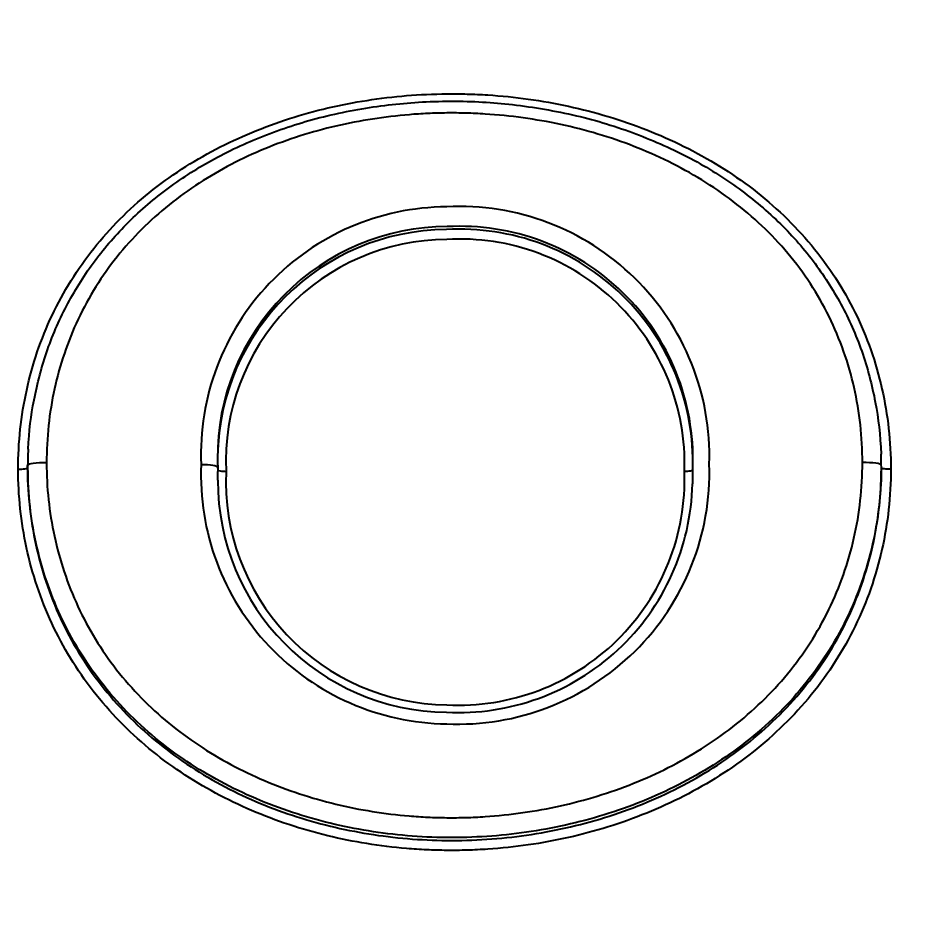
# Model space of a CAD drawing. Header units: millimetres. Extents: x 976 to 9349, y -1578 to 2211.
# Drawn here: x 5930.0828 to 5930.394, y 642.4778 to 642.7898 of the extents above; entities that cross this region are included whole.
import ezdxf

# ---------------------------------------------------------------- set-up
doc = ezdxf.new("R2010")
doc.units = ezdxf.units.MM
doc.layers.add('Szkic', color=6, linetype='Continuous')
doc.layers.add('Wbudowane', color=175, linetype='Continuous')
doc.dimstyles.new('ISO-25', dxfattribs={"dimtxt": 4, "dimasz": 5, "dimexe": 1.25, "dimexo": 0.625, "dimgap": 1, "dimtad": 1, "dimtxsty": 'Standard', "dimcen": 2.5, "dimadec": 0, "dimazin": 0, "dimtfac": 1, "dimtmove": 0, "dimatfit": 3, "dimfxl": 1, "dimarcsym": 0})

# ---------------------------------------------------------------- blocks, each defined once
blk = doc.blocks.new('Z$W@#21058')
for p, q in [((19.85995521251965, 124.2872815011899), (19.85995509737182, 124.2872918642006)), ((19.71598952491979, 124.1621309735326), (19.71598385321795, 124.161277466698)), ((19.78130041367109, 124.1621989727503), (19.78129349398762, 124.1611578312752)), ((19.94454581426237, 124.1599331629061), (19.94455278898607, 124.1609825857815)), ((19.85991586971329, 124.0772725148297), (19.85991593373734, 124.0772744492351)), ((19.86012062278013, 124.07727963498), (19.86012016284212, 124.0772642895286))]:
    blk.add_line(p, q)
for centre, radius, start, end in [((19.86059774831887, 124.165927350658), 0.08506804273169488, 90.40260404341605, 182.3342458599404), ((19.86441451036592, 124.1652467155507), 0.08586013912786106, 358.1944213941046, 92.94716951105168), ((19.86041062988591, 124.1649900889663), 0.0791868580782753, 90.18528260477707, 180.4585816645733), ((19.86045533153657, 124.1639438131817), 0.07923821126540376, 90.39094352575447, 178.9948082493683), ((19.86444335631063, 124.1631622645352), 0.08014596527761494, 358.1577964703739, 93.23924840264226), ((19.86455436540075, 124.1642541927451), 0.08004335568827481, 358.1251943128066, 93.15101229656062), ((19.8604111933418, 124.1634434403441), 0.07632933432482555, 90.30865927853483, 182.5393121858592), ((19.86451752656495, 124.1626864332777), 0.07721749360439499, 358.1049240014339, 93.3539431936004), ((19.86045533153657, 124.1639438131817), 0.07923821126540376, 178.9948082493683, 182.480169464736), ((19.86113094293489, 124.1588544095523), 0.08560672460865207, 177.5843470959505, 269.2430484569476), ((19.86041062988591, 124.1649900889663), 0.0791868580782753, 180.4585816645733, 182.4854415970054), ((19.86375835481141, 124.1596940197333), 0.08652053197100854, 267.5103522484102, 1.885956123650943), ((19.86104886064686, 124.1571320880587), 0.07982922081901939, 177.5713363077621, 180.0695832573013), ((19.86095443566086, 124.1566805014534), 0.07687202143572663, 177.4790592414253, 269.2886028035333), ((19.86403955871617, 124.1574102722118), 0.07770094330644395, 267.0199325305893, 2.008049766291177), ((19.86398795411122, 124.1578155140364), 0.08060756276603119, 358.5580956968977, 1.96951443167064), ((19.86393432596356, 124.1588421310464), 0.08066892674269138, 0.07720907184839182, 1.520924191886361), ((19.86082483643315, 124.1567400135616), 0.07946938685675169, 179.789276784475, 269.3447711356581), ((19.86401426045325, 124.1576007094332), 0.08043074262543497, 267.0792442344181, 358.7084052864319)]:
    blk.add_arc(centre, radius, start, end)
for points, knots in [([(19.71272269668015, 124.1608250218185), (19.71272299293952, 124.1654114268661), (19.71296843990234, 124.1699733578535), (19.71394712155228, 124.1790486549205), (19.71468576263794, 124.1835825039564), (19.71761626424302, 124.1969125768367), (19.72050652566185, 124.2054568377687), (19.72630428485235, 124.2177425650984), (19.72850102979692, 124.2217763309134), (19.7333092934457, 124.2294949252291), (19.73591628459297, 124.2331786307609), (19.74431518605343, 124.2437313215794), (19.7506821059477, 124.2501043564926), (19.76134227195519, 124.2587146789767), (19.76507171489118, 124.2614143684752), (19.77270220470257, 124.2663858067933), (19.77662517543871, 124.2686749398765), (19.78467082522167, 124.272890136948), (19.78879339301307, 124.2748164053135), (19.79722948580263, 124.2783230020652), (19.80156004528334, 124.2799085129529), (19.81470794686334, 124.2841211613388), (19.82360305254338, 124.2861899695126), (19.84162653354514, 124.2890046974028), (19.85075560196981, 124.2897534564015), (19.85999999999547, 124.2898359605667)], [0, 0, 0, 0, 0.06249999999999553, 0.06249999999999553, 0.1249999999999911, 0.1249999999999911, 0.2499999999999821, 0.2499999999999821, 0.3124999999999776, 0.3124999999999776, 0.374999999999973, 0.374999999999973, 0.4999999999999638, 0.4999999999999638, 0.5624999999999712, 0.5624999999999712, 0.6249999999999786, 0.6249999999999786, 0.687499999999986, 0.687499999999986, 0.7499999999999934, 0.7499999999999934, 0.8749999999999967, 0.8749999999999967, 1, 1, 1, 1]), ([(19.85999999999547, 124.2898359605667), (19.86116710224536, 124.2898463772744), (19.86236018975137, 124.2898461559475), (19.86471556969707, 124.2898238796809), (19.86824376365661, 124.2897580245583), (19.87644222412894, 124.2893781755843), (19.88341160528091, 124.2886673967332), (19.89727346944977, 124.2867335611843), (19.9064135025256, 124.2847674899917), (19.92446716446864, 124.2793320518304), (19.93316582900201, 124.2759304667472), (19.9456776014822, 124.2697028506029), (19.94975866395123, 124.2674391034129), (19.95772400048872, 124.2624969779235), (19.96157576510012, 124.2598375316545), (19.97260965098803, 124.2513436939564), (19.9793219999188, 124.2449707106045), (19.99127562559056, 124.2305871781716), (19.99628426104431, 124.22285316838), (20.00237253658884, 124.210452770727), (20.00416406784836, 124.206185532372), (20.00726076081867, 124.1973766291237), (20.00853593379884, 124.1929214218842), (20.01159009623291, 124.17942235292), (20.01261297752131, 124.1702427216117), (20.01261130179597, 124.1608797697672)], [0, 0, 0, 0, 0.01562499999999696, 0.01562499999999696, 0.03124999999999391, 0.06249999999998888, 0.1249999999999813, 0.1249999999999813, 0.2499999999999715, 0.2499999999999715, 0.3749999999999617, 0.3749999999999617, 0.4374999999999566, 0.4374999999999566, 0.4999999999999516, 0.4999999999999516, 0.6249999999999639, 0.6249999999999639, 0.7499999999999761, 0.7499999999999761, 0.8124999999999825, 0.8124999999999825, 0.8749999999999887, 0.8749999999999887, 1, 1, 1, 1]), ([(19.7161542860195, 124.1676936518149), (19.71645151555123, 124.1739722787861), (19.71783005646591, 124.1845989553678), (19.72237744616581, 124.2020931936408), (19.72942249707921, 124.2179074304597), (19.73881068245623, 124.2328411140975), (19.75041159909097, 124.2461025520915), (19.7643046714727, 124.2579289806122), (19.78016261310256, 124.2680161447659), (19.79829438672482, 124.2762674172029), (19.81754869628151, 124.2824125708887), (19.83910428210271, 124.2862908830978), (19.85215038033857, 124.2872022776894), (19.86002686487325, 124.2872822394054)], [0, 0, 0, 0, 0.08313140848369346, 0.1694328196314842, 0.2543489056464849, 0.3386629174312596, 0.4237081967167956, 0.5110685310781091, 0.6017208149043403, 0.6964551436522595, 0.7952599541410417, 0.8971688834481514, 1, 1, 1, 1]), ([(19.86002684907118, 124.2872809307703), (19.86785302940206, 124.2873677447099), (19.88116313669218, 124.2866445768241), (19.90334240703629, 124.2831006252645), (19.92360383880032, 124.2770232329869), (19.94274936471112, 124.2686952332965), (19.9594912562016, 124.2584176015209), (19.97409273077307, 124.2463313114213), (19.98616375897751, 124.2328250327434), (19.9958716519717, 124.217637962505), (20.00303997762114, 124.2015989480988), (20.00772378271859, 124.1835897633691), (20.00899417510908, 124.1725969445688), (20.00925092005491, 124.165963385233)], [0, 0, 0, 0, 0.09903494797910312, 0.2017747473361886, 0.3020840619107391, 0.3984030590671888, 0.490611065960005, 0.5783168885513532, 0.6633336865072235, 0.7464843864914217, 0.8301061748818697, 0.9148956847332134, 1, 1, 1, 1]), ([(19.85999999999569, 124.2832507406649), (19.85893646283614, 124.2832406587379), (19.85784539149364, 124.2832207031161), (19.85569596696251, 124.2831617927293), (19.85247709232925, 124.2830445693685), (19.84500315821907, 124.2825693388061), (19.83865967196368, 124.2818177050228), (19.82605582893746, 124.2798579037642), (19.81776451417443, 124.2779403686222), (19.80551292541634, 124.27404163188), (19.80145661736242, 124.2725672561303), (19.79356391452978, 124.2693085397943), (19.7897083565457, 124.2675188383994), (19.78218677475144, 124.2636036059785), (19.77852083306357, 124.2614779283201), (19.77139327406258, 124.2568632504572), (19.76791835603376, 124.2543641628231), (19.75791917297465, 124.2463335747755), (19.75195813211315, 124.240391162502), (19.74410962769019, 124.2305577125478), (19.74167629939734, 124.227126042156), (19.73719247166025, 124.2199394662759), (19.73513733233904, 124.2161691264644), (19.7297198123207, 124.2046848905682), (19.72703020514354, 124.1967066251623), (19.72430647644057, 124.184278051415), (19.72361930316976, 124.1800463094548), (19.72270918004472, 124.1715730558419), (19.72248137403983, 124.1673151118562), (19.72248149555924, 124.1630357309737)], [0, 0, 0, 0, 0.01562500000000128, 0.01562500000000128, 0.03125000000000256, 0.06250000000000513, 0.1250000000000137, 0.1250000000000137, 0.2500000000000309, 0.2500000000000309, 0.3125000000000395, 0.3125000000000395, 0.3750000000000481, 0.3750000000000481, 0.4375000000000567, 0.4375000000000567, 0.5000000000000653, 0.5000000000000653, 0.6250000000000575, 0.6250000000000575, 0.6875000000000536, 0.6875000000000536, 0.7500000000000497, 0.7500000000000497, 0.8750000000000433, 0.8750000000000433, 0.9375000000000216, 0.9375000000000216, 1, 1, 1, 1]), ([(20.0028352446061, 124.1630882970292), (20.00283764434693, 124.171837903624), (20.00188384969823, 124.1804188116673), (19.99902888139604, 124.1930402486018), (19.99783458145231, 124.1972105719206), (19.9949379274978, 124.2054390733681), (19.99326089174178, 124.2094254207782), (19.98755647728541, 124.221009114515), (19.98284382840666, 124.2282468642668), (19.97163349077761, 124.2416433167032), (19.96533386277275, 124.247574596583), (19.95497549452233, 124.2554756132101), (19.95135235022542, 124.2579524807784), (19.94389882208935, 124.2625316920712), (19.94008502011218, 124.264625825884), (19.92840868387191, 124.2703826176387), (19.92031067333261, 124.2735184189148), (19.90773837344346, 124.2772767530746), (19.90346020454592, 124.2783729668756), (19.89487730287692, 124.2802229271199), (19.89056499181089, 124.2809805465915), (19.88190060371244, 124.2821773593246), (19.87754842576294, 124.2826157222389), (19.87099024507182, 124.2830338883375), (19.86770367108988, 124.2831830842999), (19.86440583649227, 124.2832421955998), (19.86220477058737, 124.2832615296068), (19.8610916337696, 124.2832610552257), (19.85999999999569, 124.2832507406649)], [0, 0, 0, 0, 0.124999999999997, 0.124999999999997, 0.1874999999999956, 0.1874999999999956, 0.2499999999999941, 0.2499999999999941, 0.3749999999999912, 0.3749999999999912, 0.4999999999999883, 0.4999999999999883, 0.5624999999999871, 0.5624999999999871, 0.6249999999999858, 0.6249999999999858, 0.7499999999999829, 0.7499999999999829, 0.8124999999999872, 0.8124999999999872, 0.8749999999999916, 0.8749999999999916, 0.9374999999999957, 0.9374999999999957, 0.9687499999999979, 0.9843749999999989, 0.9843749999999989, 1, 1, 1, 1]), ([(19.72248149555924, 124.1630357309737), (19.72083524993241, 124.1630563033527), (19.71914246423893, 124.1629682666503), (19.71671136633415, 124.162629455207), (19.71599130290349, 124.1623812237187), (19.71598952491979, 124.1621309735326)], [0, 0, 0, 0, 0.5, 0.5, 1, 1, 1, 1]), ([(19.85994296919364, 124.0341791969361), (19.85090847128703, 124.0342639743455), (19.84197553662023, 124.0350204704446), (19.82872782255015, 124.0371580052654), (19.82433737310265, 124.0380387885505), (19.81561030548511, 124.0401560085168), (19.81125697268214, 124.041397508887), (19.79842385539661, 124.0456410666022), (19.7901799056429, 124.0491464710813), (19.77833103945238, 124.0555251545932), (19.77445419263148, 124.0578489644286), (19.76695684414756, 124.0628653181877), (19.76335802660901, 124.0655405609295), (19.75647014424356, 124.0712358077822), (19.75318068311094, 124.0742553628154), (19.74693007040361, 124.0806593282864), (19.74395357604834, 124.0840637823394), (19.73566220915342, 124.0947113762095), (19.73103800375083, 124.10230125215), (19.72541698649519, 124.1143986644306), (19.72375782216739, 124.1185634127244), (19.72091238070078, 124.1270790498795), (19.71974186936689, 124.1313756719187), (19.71693199970423, 124.144372889552), (19.71598923522674, 124.15318007468), (19.71598952491979, 124.1621309735326)], [0, 0, 0, 0, 0.1250000000000143, 0.1250000000000143, 0.1875000000000245, 0.1875000000000245, 0.2500000000000345, 0.2500000000000345, 0.3750000000000435, 0.3750000000000435, 0.4375000000000482, 0.4375000000000482, 0.500000000000053, 0.500000000000053, 0.5625000000000578, 0.5625000000000578, 0.6250000000000625, 0.6250000000000625, 0.7500000000000421, 0.7500000000000421, 0.812500000000032, 0.812500000000032, 0.8750000000000219, 0.8750000000000219, 1, 1, 1, 1]), ([(19.72248149555924, 124.1630357309737), (19.72248173008018, 124.1544902448325), (19.72338014618515, 124.1460807222481), (19.72605981774126, 124.1336688165902), (19.72717618151398, 124.1295654326225), (19.72989172448979, 124.1214324056129), (19.7314750057875, 124.1174567937071), (19.73684241179319, 124.105905896301), (19.74126179758736, 124.0986591413359), (19.74919416118507, 124.0884955403608), (19.75203848962377, 124.0852513540142), (19.75801505029688, 124.0791474408304), (19.76116086912208, 124.0762700337864), (19.76774847277585, 124.0708436714456), (19.77119078013214, 124.0682952924674), (19.77836259019938, 124.0635177700926), (19.78206448010059, 124.0613090972713), (19.79338543369579, 124.0552424504203), (19.80126183371056, 124.0519090966532), (19.81352230471595, 124.0478742865187), (19.81767794855813, 124.0466947827986), (19.82600947016505, 124.0446830991996), (19.83020088854232, 124.0438462242466), (19.83863221038206, 124.0424919414388), (19.84287197924141, 124.0419736517233), (19.84926782617072, 124.04143475419), (19.85247480383924, 124.041224977653), (19.85569538011777, 124.041104832676), (19.85784545461416, 124.0410446665949), (19.85893381322853, 124.0410244561776), (19.85999999999569, 124.0410144009979)], [0, 0, 0, 0, 0.1250000000000112, 0.1250000000000112, 0.1874999999999985, 0.1874999999999985, 0.2499999999999859, 0.2499999999999859, 0.3749999999999608, 0.3749999999999608, 0.4374999999999626, 0.4374999999999626, 0.4999999999999644, 0.4999999999999644, 0.562499999999966, 0.562499999999966, 0.6249999999999677, 0.6249999999999677, 0.7499999999999712, 0.7499999999999712, 0.8124999999999788, 0.8124999999999788, 0.8749999999999863, 0.8749999999999863, 0.937499999999994, 0.937499999999994, 0.9687499999999979, 0.9843749999999989, 0.9843749999999989, 1, 1, 1, 1]), ([(19.7756002925189, 124.1624626137648), (19.77711987764866, 124.1624509812816), (19.77860075269666, 124.16234811752), (19.78069645558378, 124.162014706681), (19.78129990262715, 124.1617859702046), (19.78129826504909, 124.1615561084427)], [0, 0, 0, 0, 0.5, 0.5, 1, 1, 1, 1]), ([(19.85999999999569, 124.0410144009979), (19.86108892138111, 124.0410041786831), (19.86220531003818, 124.0410041022881), (19.86440587776906, 124.0410249736656), (19.86770191380594, 124.0410874143504), (19.87535910510144, 124.0414500732916), (19.88186532309771, 124.0421299875936), (19.89480208929734, 124.0439789297154), (19.903326686279, 124.0458574107888), (19.91594858481176, 124.0497408840549), (19.9201200352901, 124.0512117819937), (19.92825284636262, 124.0544765173686), (19.93223222950411, 124.0562760267194), (19.94001098642246, 124.0602204691331), (19.94380956014709, 124.0623669299878), (19.95121274567481, 124.0670316606083), (19.95483193306359, 124.0695591069991), (19.96526843839183, 124.0776951267578), (19.97155249199972, 124.0837527600179), (19.97988599263664, 124.0938632288996), (19.98249385693259, 124.0974235765716), (19.9872587574165, 124.1048224976769), (19.98939673508687, 124.1086264438543), (19.99320534124485, 124.1164335006513), (19.99487564564004, 124.1204367503037), (19.99775426678536, 124.1286396688035), (19.99896703833576, 124.1328577053534), (20.00187326025087, 124.1456796602974), (20.00283285009101, 124.1543327991424), (20.0028352446061, 124.1630882970292)], [0, 0, 0, 0, 0.01562500000000137, 0.01562500000000137, 0.03125000000000273, 0.06250000000000444, 0.1250000000000079, 0.1250000000000079, 0.2500000000000199, 0.2500000000000199, 0.3125000000000259, 0.3125000000000259, 0.3750000000000319, 0.3750000000000319, 0.4375000000000379, 0.4375000000000379, 0.500000000000044, 0.500000000000044, 0.6250000000000333, 0.6250000000000333, 0.6875000000000281, 0.6875000000000281, 0.7500000000000228, 0.7500000000000228, 0.8125000000000174, 0.8125000000000174, 0.8750000000000121, 0.8750000000000121, 1, 1, 1, 1]), ([(20.00934627916649, 124.162180069073), (20.00934805978233, 124.1624311838427), (20.00862665768511, 124.1626806568836), (20.00618653749405, 124.1630210306553), (20.00448636996748, 124.1631093437566), (20.0028352446061, 124.1630882970292)], [0, 0, 0, 0, 0.5, 0.5, 1, 1, 1, 1]), ([(19.71272269668015, 124.1608250218185), (19.71354799318078, 124.1608140631558), (19.71439848589773, 124.1608577724867), (19.71562061263779, 124.1610273273589), (19.71598296149159, 124.1611518846989), (19.71598385321795, 124.161277466698)], [0, 0, 0, 0, 0.5, 0.5, 1, 1, 1, 1]), ([(19.85999999999547, 124.0297740514598), (19.85771073474348, 124.0297943583721), (19.85538379348139, 124.0298582310775), (19.8507867373695, 124.0300718202827), (19.84391036437972, 124.0305216283339), (19.83709147105367, 124.0313586378466), (19.82805072296946, 124.0328188701881), (19.82355605705862, 124.0337221229124), (19.81462109188948, 124.0358945867104), (19.81016384017897, 124.0371691247617), (19.79704347816624, 124.0415194612733), (19.788613008205, 124.0451140204068), (19.7764929866849, 124.0516571978221), (19.77252512092355, 124.0540425363172), (19.76486186703755, 124.0591842246233), (19.7611830785176, 124.0619261631364), (19.75414131631413, 124.0677629968186), (19.75077799581788, 124.0708575069666), (19.74438597958533, 124.0774199123039), (19.74134109994191, 124.0809090133712), (19.73286328868664, 124.0918126616671), (19.72813192326061, 124.0995841738525), (19.72237769505159, 124.111970797019), (19.72067825047384, 124.116236564819), (19.71776511198124, 124.1249520702761), (19.71656632029061, 124.1293494143069), (19.71368829402041, 124.1426512200057), (19.71272209678631, 124.1516645698334), (19.71272269668015, 124.1608250218185)], [0, 0, 0, 0, 0.03125000000000188, 0.03125000000000188, 0.06250000000000376, 0.1250000000000075, 0.1250000000000075, 0.1875000000000113, 0.1875000000000113, 0.250000000000015, 0.250000000000015, 0.3750000000000225, 0.3750000000000225, 0.4375000000000183, 0.4375000000000183, 0.5000000000000141, 0.5000000000000141, 0.5625000000000099, 0.5625000000000099, 0.6250000000000057, 0.6250000000000057, 0.750000000000025, 0.750000000000025, 0.8125000000000184, 0.8125000000000184, 0.8750000000000119, 0.8750000000000119, 1, 1, 1, 1]), ([(19.71598385321795, 124.161277466698), (19.71598354944973, 124.152320289563), (19.71692738616719, 124.143506284787), (19.71973972105616, 124.1304978258395), (19.72091119188644, 124.1261973183164), (19.72375876523193, 124.1176735223926), (19.72541991080817, 124.1135024889147), (19.73104613589186, 124.1013895570134), (19.73567410206675, 124.0937897349379), (19.7439707596198, 124.0831280996088), (19.74694912734162, 124.0797189480256), (19.75320306289626, 124.0733064042113), (19.75649404116666, 124.0702828643502), (19.76338466540005, 124.0645802556451), (19.76698471098484, 124.0619016247399), (19.77448424909954, 124.0568790784439), (19.77836446581472, 124.0545510473646), (19.79021926258372, 124.0481635891622), (19.79846522632687, 124.0446548491539), (19.81129832659661, 124.0404085718153), (19.81565669453994, 124.0391648883649), (19.82439314871959, 124.0370450852467), (19.82878794073088, 124.0361637343858), (19.84204765314553, 124.0340262891657), (19.85098724488171, 124.0332723473116), (19.86002697121046, 124.0331920450797)], [0, 0, 0, 0, 0.1250000000000314, 0.1250000000000314, 0.1875000000000471, 0.1875000000000471, 0.2500000000000628, 0.2500000000000628, 0.3750000000000609, 0.3750000000000609, 0.4375000000000599, 0.4375000000000599, 0.5000000000000588, 0.5000000000000588, 0.5625000000000577, 0.5625000000000577, 0.6250000000000567, 0.6250000000000567, 0.7500000000000375, 0.7500000000000375, 0.8125000000000281, 0.8125000000000281, 0.8750000000000188, 0.8750000000000188, 1, 1, 1, 1]), ([(19.78129134597089, 124.1605148900437), (19.78129052421008, 124.1603995839421), (19.78159452584117, 124.1602848515477), (19.78264920436038, 124.1601180407613), (19.7833940716917, 124.1600668812243), (19.78415680999768, 124.1600616805536)], [0, 0, 0, 0, 0.5, 0.5, 1, 1, 1, 1]), ([(20.00929652385764, 124.1586776143401), (20.00907124990664, 124.1507045734804), (20.00808041188208, 124.1428141471547), (20.00529695847342, 124.1305344937389), (20.00402735371068, 124.1261180706858), (20.00101567580242, 124.1175306248672), (19.99926891339982, 124.1133397961796), (19.9952881789543, 124.1051666407743), (19.99305468599863, 124.1011841307602), (19.98807988053875, 124.0934370234502), (19.98535379384771, 124.0897022302265), (19.97664812390929, 124.0791001712573), (19.97008590574097, 124.0727451205646), (19.95918973828003, 124.0642057518273), (19.9554023365169, 124.0615465005192), (19.947660359427, 124.0566425697632), (19.94368796806964, 124.0543855584685), (19.93555259018899, 124.0502382900509), (19.9313906899684, 124.0483459755308), (19.92288452849459, 124.0449126405888), (19.91852240287363, 124.0433660029164), (19.90530755488362, 124.0392781220635), (19.89638225998266, 124.0373007638964), (19.87832203975017, 124.0347058093464), (19.86918644838568, 124.0340925144485), (19.85994296919364, 124.0341791969361)], [0, 0, 0, 0, 0.1108223007605303, 0.1108223007605303, 0.1743349935633395, 0.1743349935633395, 0.2378476863661486, 0.2378476863661486, 0.3013603791689578, 0.3013603791689578, 0.3648730719717669, 0.3648730719717669, 0.4918984575774145, 0.4918984575774145, 0.5554111503802376, 0.5554111503802376, 0.6189238431830606, 0.6189238431830606, 0.6824365359858838, 0.6824365359858838, 0.745949228788707, 0.745949228788707, 0.8729746143943534, 0.8729746143943534, 1, 1, 1, 1]), ([(20.01261130179597, 124.1608797697672), (20.01260963257124, 124.1515148498513), (20.01158305024876, 124.1423045193915), (20.00852311461625, 124.1287192382408), (20.00724471431545, 124.1242249544298), (20.00414669466545, 124.1153393535692), (20.00235463319717, 124.1110268817804), (19.99626438203734, 124.0984730879179), (19.9912440072776, 124.0906009176515), (19.97930192052945, 124.0759597223857), (19.97259464550399, 124.069443532102), (19.96156089047747, 124.0607355141381), (19.95770392250847, 124.0580040334874), (19.94974555486266, 124.0529265539146), (19.9456681559393, 124.0505946443973), (19.93316110922888, 124.0441782339751), (19.9244517940308, 124.040659034117), (19.90640822636487, 124.0350389976186), (19.89727220716566, 124.033001023975), (19.88341298025148, 124.0309936750839), (19.8787671413038, 124.0305010443958), (19.87175907231784, 124.0300279827443), (19.86824520336472, 124.0298579689511), (19.86471648937669, 124.029788367159), (19.86236069973296, 124.0297643799963), (19.86116836437151, 124.0297636882353), (19.85999999999547, 124.0297740514598)], [0, 0, 0, 0, 0.1250000000000016, 0.1250000000000016, 0.1875000000000024, 0.1875000000000024, 0.2500000000000032, 0.2500000000000032, 0.3750000000000033, 0.3750000000000033, 0.5000000000000034, 0.5000000000000034, 0.5625000000000033, 0.5625000000000033, 0.6250000000000031, 0.6250000000000031, 0.750000000000002, 0.750000000000002, 0.875000000000001, 0.875000000000001, 0.9375000000000006, 0.9375000000000006, 0.9687500000000003, 0.9843750000000002, 0.9843750000000002, 1, 1, 1, 1]), ([(19.94169278695756, 124.1601329059379), (19.94245260042607, 124.160138650501), (19.94319367987168, 124.1601900027047), (19.94424376864555, 124.1603565789203), (19.94454707707655, 124.1604708985956), (19.94454789833446, 124.1605858139867)], [0, 0, 0, 0, 0.5, 0.5, 1, 1, 1, 1]), ([(20.0093406565847, 124.161333951261), (20.00933976354054, 124.1612079362142), (20.009702779186, 124.1610827562354), (20.01092940940447, 124.1609124189765), (20.01178358617352, 124.1608685722867), (20.01261130179597, 124.1608797697672)], [0, 0, 0, 0, 0.5, 0.5, 1, 1, 1, 1]), ([(19.86002697121046, 124.0331920450797), (19.86926778763871, 124.0331099567147), (19.87840310154223, 124.0337286383196), (19.89646709862865, 124.0363381913198), (19.90539642147678, 124.0383248374253), (19.91862057199597, 124.0424319316087), (19.92296854832034, 124.0439796145774), (19.9314613045288, 124.0474191264855), (19.93561793762626, 124.0493148897374), (19.94374547931676, 124.0534703427625), (19.94771526080439, 124.0557322408533), (19.95545459126089, 124.060648004544), (19.95924475098866, 124.0633168562617), (19.97011828221986, 124.0718613414344), (19.97667254283624, 124.0782218903812), (19.98537321486566, 124.0888398346603), (19.98810053010146, 124.0925844813955), (19.9930647088147, 124.1003298074891), (19.99529470556723, 124.1043123628642), (19.99927078785072, 124.1124877604855), (20.00101638194042, 124.1166808280759), (20.00402690288462, 124.1252753314895), (20.00529708020906, 124.1297000193435), (20.00787254449278, 124.1410758161344), (20.00882770456872, 124.148047035821), (20.00918282514709, 124.1550839378754)], [0, 0, 0, 0, 0.1286661210726578, 0.1286661210726578, 0.2573322421453157, 0.2573322421453157, 0.3216653026816447, 0.3216653026816447, 0.3859983632179737, 0.3859983632179737, 0.4503314237543026, 0.4503314237543026, 0.5146644842906316, 0.5146644842906316, 0.6433306053632682, 0.6433306053632682, 0.7076636658995861, 0.7076636658995861, 0.771996726435904, 0.771996726435904, 0.8363297869722217, 0.8363297869722217, 0.9006628475085396, 0.9006628475085396, 1, 1, 1, 1])]:
    blk.add_open_spline(points, degree=3, knots=knots)
for points in [[(19.71614832931226, 124.1676973125402), (19.71603879193532, 124.1655628277765), (19.71598392402188, 124.1634228857345), (19.71598385321795, 124.161277466698)], [(20.0093406565847, 124.161333951261), (20.00934098473795, 124.1628833829252), (20.00931264429488, 124.1644276849861), (20.0092556832945, 124.1659668709456)], [(20.00918282514709, 124.1550839378754), (20.00928767333346, 124.1571615601351), (20.00934021570112, 124.1592449079683), (20.0093406565847, 124.161333951261)], [(20.00934351676318, 124.1613734470486), (20.00933754218386, 124.1604737908824), (20.00932188406426, 124.1595751791192), (20.00929652385764, 124.1586776143401)]]:
    blk.add_open_spline(points, degree=3)
blk = doc.blocks.new('*D311')
at = {"layer": 'Defpoints', "color": 0}
for p in [(224.5838989613812, 223.6562365656919), (228.9398599318233, 0.06939813137432793), (287.79052840553, 0.06939813137432432)]:
    blk.add_point(p, dxfattribs=at)
at = {"layer": 'Szkic', "color": 0, "lineweight": -2}
for p, q in [((225.2088989613812, 223.6562365656919), (289.04052840553, 223.6562365656919)), ((287.79052840553, 218.6562365656919), (287.79052840553, 5.069398131374324)), ((229.5648599318233, 0.06939813137432789), (289.04052840553, 0.06939813137432424))]:
    blk.add_line(p, q, dxfattribs=at)
at = {"layer": 'Szkic', "color": 0}
for points in [[(288.6238617388634, 218.6562365656919), (286.9571950721967, 218.6562365656919), (287.79052840553, 223.6562365656919)], [(286.9571950721967, 5.069398131374324), (288.6238617388634, 5.069398131374324), (287.79052840553, 0.06939813137432432)]]:
    blk.add_solid(points, dxfattribs=at)
at = {"layer": 'Szkic', "color": 0, "insert": (284.4571950721967, 111.8628173485331), "char_height": 4, "attachment_point": 5, "rotation": 90}
blk.add_mtext('223,59', dxfattribs=at)

msp = doc.modelspace()

# ---------------------------------------------------------------- block references
at = {"layer": 'Wbudowane'}
msp.add_blockref('Z$W@#21058', (5910.370063845664, 518.4739859816975), dxfattribs=at)

# ---------------------------------------------------------------- dimensions: what is measured, and where the dimension line sits
at = {"layer": 'Szkic'}
dim = msp.add_linear_dim(base=(5993.583112396744, 455.7427061688743), p1=(5930.376482952595, 679.3295446031918), p2=(5934.732443923038, 455.7427061688743), angle=90, dimstyle='ISO-25', dxfattribs=at)
dim.commit()
dim.dimension.update_dxf_attribs({"geometry": '*D311', "text_midpoint": (5990.249779063411, 567.5361253860331), "insert": (5705.792583991214, 455.6733080375)})

doc.saveas('drawing.dxf')
